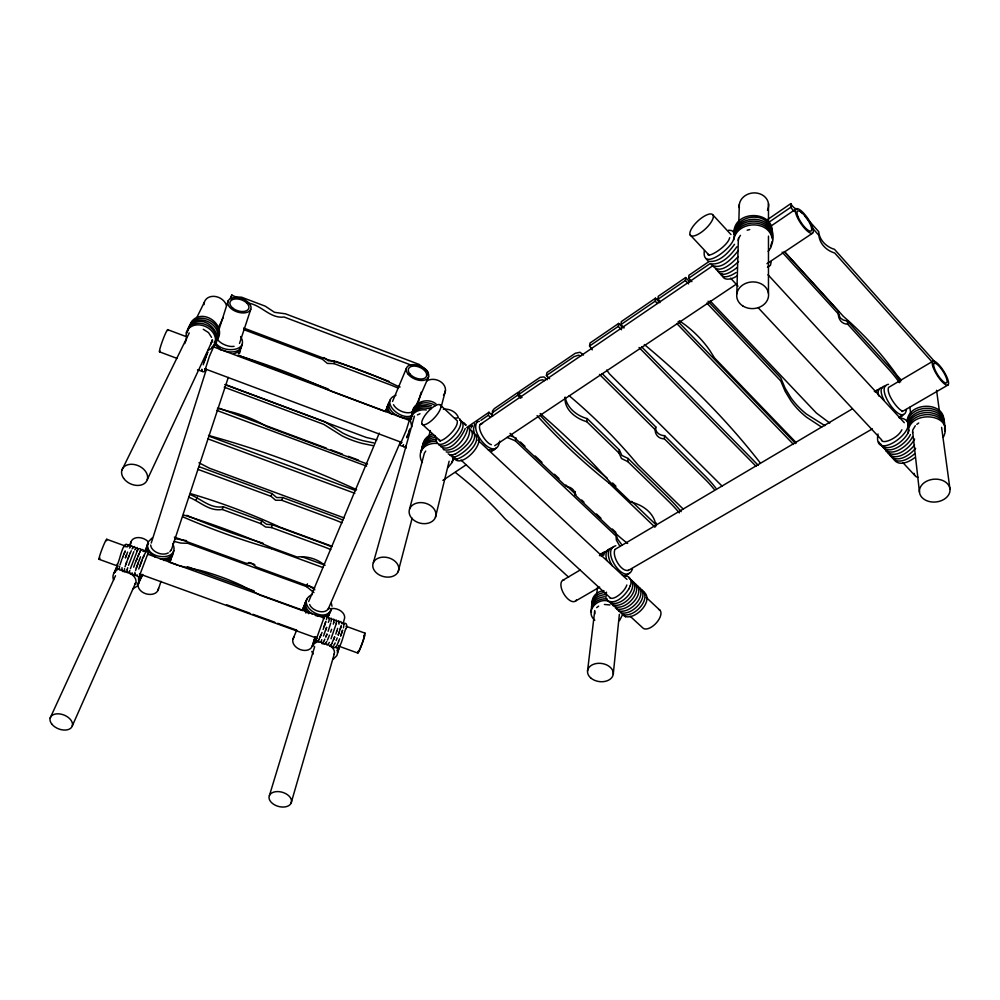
<?xml version="1.0" encoding="UTF-8"?>
<svg xmlns="http://www.w3.org/2000/svg" width="1000" height="1000" viewBox="0 0 1000 1000"><rect width="100%" height="100%" fill="white"/><g stroke="black" fill="none" stroke-linecap="round" stroke-linejoin="round"><path stroke-width="1.5" d="M768.462 293.312L768.475 236.112M768.475 222.2L768.487 203.65M318.125 640.325C317.587 643.675 322 642.275 321.737 639.65M147.825 554.212L323.925 617.888L316.537 638.587M335.637 646.675C339.85 654.812 344.325 630.363 346.012 628.462M341.8 623.538L340.887 621.525L338.888 622.513M137.075 574.812C136.613 577.987 140.688 576.825 140.75 574.338M138.338 549.6L137.088 547.475L134.637 549.925M137.062 584.175L140.338 580.075L140.188 573.862L147.65 554.212M140.975 550.562C141.488 547.2 137.075 548.612 137.125 551.213L137.45 550.562M143.488 551.475C144.012 548.1 139.55 549.538 139.775 552.188M132.025 572.975L132.912 574.987L134.95 573.975M135.7 548.65L134.45 546.512L131.988 548.962M405.55 446.3L406.35 447.975M119.125 568.312L120.05 570.337L121.862 569.625M422.337 447.6C422.375 440.95 428.688 436.1 434.938 435.55M422.887 445.562C422.925 440.412 426.838 436.087 431.55 434.425M116.938 565.825L117.2 569.237L119.6 568.413M421.262 451.613C421.337 443.888 429.562 438.825 436.712 439.538M421.788 449.65C421.825 442.987 428.15 438.137 434.412 437.587M736.812 293.875L738.375 238.388M738.8 222.975L739.312 204.475M411.287 416.65L411.45 419.025M499.663 441.112C496.55 462.863 469.425 433.212 477.038 422.175M707.75 253.9C707.175 259 727.862 246.337 729.7 237.662M691.9 281.65L688.675 278.25L688.888 275.312L708.962 261.562M338.663 649.025L336.9 655.537L333.15 659.338M337.6 652.925L337.225 649.925M338.125 651.1L337.75 648.1M688.612 283.875L685.4 280.487L685.612 277.55L658.25 296.3L657.962 299.262L660.113 301.488M907.138 421.525C907.8 401.125 947.075 400.875 943.662 422.812M908.188 433.263C907.275 409.363 955.487 412.375 943.363 437.188M912.55 432.812L912.775 429.95L915.3 425.75M714.125 489.288A138.15 104.275 7.4 0 0 705.275 479.425L664.312 438.787L664.562 435.662C659.912 435.7 654.638 432.088 655.763 426.925L602.1 373.562M656 525.1L656.175 522.975M385.825 411.538L387.425 406.5M467.788 427.962C465.988 438.025 455.05 452.587 443.812 449.725M655.763 426.925C653.512 432.887 657.95 439.087 664.312 438.787M314.3 639.688L314.988 636.825M146.962 546.312L148.6 551.875L155.438 557.225M313.712 641.575L315.788 636.638M944.112 423.45C945.088 403.725 911.625 403.675 907.562 421.175M150.7 545.05C150.875 551.112 161.663 556.587 168.325 552.888M457.325 421.863C457.688 429.188 442.062 442.775 439.438 440.4M838.45 312.625L838.575 311.337L784.188 251.525M838.575 311.337C837.262 317.475 840.788 324.188 847.663 324.15L888.913 369.487A164.8 128.988 0.2 0 1 899.45 382.688M657.337 303.4L655.188 301.163L655.475 298.2L621.337 321.587L620.962 324.562L624.212 327.875M613.263 674.125L619.362 614.375M171.337 557.863L170.787 560.538M171.95 556.013L169.875 561M173.162 552.362L172.025 556.812L168.325 560.775M173.75 550.575C173.4 557.263 165.487 559.763 159.825 558.587M627.788 461.613L628.125 458.488L621.85 455.425L619.35 449.938L587.2 418.6C576.862 415.812 567.175 408.05 565.138 397.1C563.787 409.35 575.95 418.738 586.763 421.675L619 453.05L621.5 458.537L627.788 461.613L668.612 501.362A176.287 130.363 9.9 0 1 679.338 512.863M329.012 613.15L328.688 615.887M329.787 611.362L328.188 616.475M201.863 369.212C200.7 374.062 207.25 371.062 206.188 368.738M327.962 617.425L328.237 614.938M471.375 427.85L472.375 425.363M619.9 546.275L616.388 540.125L615.712 532.225L612.312 529M619 453.05L619.35 449.938M587.55 671L594.763 610.55M596.613 595.05L597.537 587.3M141.463 575.588L139.775 580.712M303.15 609.45L305.438 602.762M944.538 429.212C947.712 408.387 912.212 407.1 908.025 425.387M944.825 431.287C948 410.438 912.45 409.15 908.25 427.45M592.263 349.837L589.55 346.037L618.263 326.413L618.638 323.438L623 327.863M239.875 351.062L239.375 353.713M240.65 348.75L240.138 351.388L238.312 353.825M241.375 346.525L239.288 351.425L233.55 354M242.113 344.312C241.425 353.013 229.488 353.113 223.412 350.475M187.338 332.775L187.812 329.312M188.287 330.062L188.612 327.675M189.125 328.338L189.462 325.962M189.975 326.625L190.312 324.25M214.237 346.438L214.275 344.588M586.763 421.675L587.2 418.6M211.35 342.7L211.988 339.963M627.638 543.438A161.863 126.375 0.9 0 1 615.475 533.175L574.85 494.712L575.312 491.587M589.55 346.037L590 343.05L618.638 323.438M907.8 423.325C912.025 406.95 941.513 405.387 944.638 423.113M345.938 628.75C347.837 627 346.538 620.962 343.812 624.3M549.6 378.675L546.4 375.55L546.95 372.55L575.262 353.275L580.025 352.262L583.488 355.05M302.712 608.775L304.075 606.15M304.262 604.925L303.913 607.65L305.925 613.05M603.663 555.337L604.562 552.4L608.387 549.963M338.425 646.838L338.55 646.012M217.387 338.488C221.275 324.237 199.112 313.163 190.025 324.812M218.188 336.763C222.087 322.512 199.95 311.462 190.875 323.1M215.075 343.462C218.95 329.162 196.713 318.075 187.6 329.738M215.85 341.8C219.725 327.512 197.512 316.438 188.412 328.1M211.637 342.438L210.575 344.363M615.363 535.4L515.3 440.8L515.9 437.738M125.075 546.875L125.3 545.725L125.525 546.4M331 610.413L329.075 614.562L326.812 616.613M453.4 457.788L452.35 462.238L447.738 467.75M492.088 416.413L491.6 414.475L493.125 412.113L517.6 395.238L518.212 392.225L494.288 408.65L492.425 410.988L492.5 413.075M522.025 397.463L518.837 394.4L519.45 391.375L540.15 377.325L543.975 376.925L547.35 379.75M632.45 568.837C625.925 587.875 599.513 550.125 615.825 545.75M331.112 621.725L331.35 618.288L329.038 618.538M141.962 576.237L140.588 578.888M142.762 574.412L141.387 577.062M138.787 583.587L138.525 577.975M135.738 582.75L135.05 583.962M480.875 420.363L488.3 415.275L488.975 412.25L492.775 415.85M116.538 567.3L116.25 570.3M312.05 646.838L313.275 642.412L316.8 638.7M114.038 572.863L116.2 568.45M610.962 603.775C621.938 611.413 642.8 589.05 631.438 580.087M630.163 585.975C632.525 581.712 630 574.925 624.375 576.075M767.875 266.363L767.525 267.262M145.238 551.788L146.525 547.263M148.1 542.1C142.6 559.9 181.762 562.5 172.638 543.513M148.212 554.525C147.85 543.45 140.25 563.875 140.1 565.3M334.087 654.25C335.55 651.087 333 647.663 329.875 645.725M339.712 645.562L338.475 650.075M435.438 517.325A13.6 10.312 14.3 0 0 419.225 502.663A13.6 10.312 14.3 0 0 412.9 519.412A13.6 10.312 14.3 0 0 435.438 517.325L449.15 461.2M606.475 592.175L605.875 597.837L607.463 600.55M316.025 637.85C313.863 641.2 318.6 643.075 319.225 639.113M400.662 441.5C398.25 443.988 401.8 448.45 403.575 444.663M326.375 619.612C328.4 616.538 324.012 614.4 323.275 618.162M333.713 622.663L333.825 619.188L331.512 619.438M398.162 571.737A13.25 9.725 15.1 0 0 383.162 557.137A13.25 9.725 15.1 0 0 376.037 572.525A13.25 9.725 15.1 0 0 398.162 571.737L412.137 518.225M441.15 407.113L445.462 390.588M336.312 623.612L336.413 620.125L334.087 620.375M339 624.2L338.738 620.8L336.425 621.625M341.262 625.413L340.25 629.312M343.462 627.837L344.113 623.188L341.962 622.762M409.562 509.038L424.35 453.225L425.737 451.05M428.738 436.625L430.337 430.588M134.913 572.337L134.85 575.462L136.875 575.562M129.85 570.5C128.463 572.2 130.387 575.675 132.175 573.362M336.4 623.263L331.037 638.75M127.287 569.188L127.163 572.675L129.537 572.413M436.062 437.938C435.938 457.275 467.463 427.638 459.65 418.725M122 567.663L121.988 570.8L124.375 570.538M124.537 568.575L124.513 571.725L126.9 571.45M333.3 624.15L333.8 622.312M117.375 564.263C119.588 561.812 123.162 538.7 128.162 545.513M119.375 567.087L119.688 566.438M614.675 550.237C612.288 557.238 621.788 572.525 628.425 570.25M882.688 387.788C878.075 386.8 877.362 392.887 878.75 395.988M116.838 566.175L117.45 563.975M328.338 622.35C329.7 620.775 329.575 614.987 326.575 617.65M427.738 374.925L428.363 372.7L426.425 369.888L418.963 364.35L285.413 313.8L274.525 312.337L265.225 306.163L241.625 297.225L236.513 296.95A12.062 9.725 26.4 0 1 232.6 295.462L231.863 295.038L230.375 298.2L231.112 298.637A12.1 9.725 26.4 0 0 231.863 299.025M885.612 386.062C878.062 385.875 881.762 396.425 884.112 400.262M373.375 562.625L414.438 416.163M417.788 404.212L421.138 392.262M127.2 569.538L127.725 567.7M601.25 556.462L603.413 552.362L606.3 551.413M291.087 803.175A11.513 7.338 16 0 0 277.55 791.575A11.513 7.338 16 0 0 272.175 803.2A11.513 7.338 16 0 0 291.087 803.175L334.3 653.838M342.938 623.962L344.237 619.487A10.237 7.275 16.2 0 0 341.037 611.125A10.237 7.275 16.2 0 0 329.925 608.775M591.45 607C592.275 600.725 598.763 597.2 604.538 596.788M269.425 795.525L314.65 646.725M734.013 230.45C736.9 209.125 775.238 211.163 772.113 233.9M733.95 232.4C735.588 222.488 746.1 216.35 755.638 217.2C768.6 217.587 775.675 231.425 772.212 243.2L770.775 247.65L768.2 251.438M733.888 234.35C736.737 215.325 769 213.713 772.262 233.225M734.262 234.8C738.275 216.812 769.175 216.262 772.262 235.1M772.212 241.312L770.775 245.763M340.863 626.9L338.288 635M733.763 238.075C736.637 219.013 768.988 217.425 772.275 236.975M733.713 239.95C736.587 220.863 768.988 219.288 772.275 238.863M738.225 240.338L738.9 238.188M622.537 614.75L619.462 620.675M330.7 623.2L328.1 631.3M151.25 543.025L206.412 369.237M219.15 329.137L228.113 300.912M230.925 297.962L231.863 295.038M119.987 564.9L121.713 559.75M125.062 566.737L126.8 561.587L125.962 564.4M313.938 592.625L306.575 586.625L307.475 583.85M130.387 568.663L137.287 550.887M135.575 570.55L138.05 563.45M203.238 364.8L206.125 356.5M158.088 590.2L161.012 581.337M171.25 550.312L228.287 377.438M239.5 343.45L250.712 309.462A12.1 7.05 18.7 0 0 236.238 297.525A12.1 7.05 18.7 0 0 231.238 308.7A12.1 7.05 18.7 0 0 250.712 309.462M336.85 631.163L337.65 628.375M324.175 626.562L325.85 621.45L323.125 629.487M128.5 565.325L133.812 551.663M204.05 361.863L204.8 359.725M133.7 567.2L134.662 564.45M136.237 568.125L138.287 562.425M138.763 569.038L139.738 566.287M340.65 635.85L342.612 630.175L340.775 635.9M330.588 632.2L331.637 629.275M335.812 634.1L336.725 631.125M409.05 431.312L409.8 429.188M409.188 431.362L409.938 429.237M338.175 634.95L339.212 632.025M608.075 601.013C597.112 597.888 584.562 611.525 594.812 620.225M243.988 329.688L322.337 359.212L327.362 363.425L333.913 363.575L334.85 360.938L328.312 360.8L323.988 357.537M326.538 627.425L324.4 633.263M325.613 630.4L326.662 627.463M465.25 428.45C461.987 436.575 450.562 453.1 440.8 446.675M188.812 497.2C199.788 501.3 209.175 511.712 222.213 509.462L260.763 523.625L265.55 527L271.4 527.525L272.4 524.788L322.325 543.138A148.025 102.85 17.5 0 1 331.662 546.812M197.775 469.312L271 496.312L275.65 500.262L281.788 500.288L282.775 497.562L333.425 516.25A115.675 82.6 17.5 0 1 342.863 520.087M909.2 430.087C906.287 440.6 885.7 456.037 878.975 442.038M122.075 558.763L122.938 556.85M127.163 560.612L128.012 558.688M205.175 358.65L207.638 352.163M135.025 563.462L139.938 551.85M139.863 566.337L140.95 563.387M260.763 523.625L261.775 520.887L223.3 506.75C210.3 509 200.925 498.612 189.975 494.513M271 496.312L272 493.587L198.938 466.637M407.825 434.575L408.775 432.45M878 434C871.938 466.613 930.013 421.775 899.025 417.688M141.337 562.413L142.088 560.45M136.263 560.562L137.025 558.612M138.412 562.463L139.425 559.487M122.812 556.8L125.075 551.163M125.35 557.725L127.613 552.075M125.475 557.762L126.613 554.837M206.537 355.4L207.775 352.225M127.888 558.638L129.037 555.712M128.4 557.712L130.15 553M322.038 632.413L320.012 637.388M323.462 636L324.525 633.312M325.825 636.862L326.887 634.175M325.938 636.912L327.013 634.212M406.587 437.713L407.413 435.625M407.125 436.712L407.962 434.625M329.5 635.112L327.463 640.088M331.9 643.325L334.588 636.962M333.65 639.7L334.712 637.013M336.125 640.6L337.2 637.913M338.612 641.5L339.688 638.812M704.338 250.662C701.35 272.475 732.887 247.262 733.7 238.65M222.213 509.462L223.3 506.75M139.55 559.538L140.538 556.775M124.075 553.913L125.2 551.2M320.85 635.062L319.262 638.75M292.987 639.012L296.613 630.375M308.675 601.575L379.263 433.125M392.537 401.45L406.413 368.325M184.737 343.587L185.938 340.763M196.125 499.888L197.275 497.188M338.488 641.45C338.025 643.112 335.475 650.537 333.212 646.688M143.188 557.737L144.188 555.438M328.338 608.75L399.513 444.038M416.85 403.938L428.6 376.725M138.125 555.9L139.125 553.6M130.275 553.05L131.275 550.75M72.312 725.875L136.075 581.838M626.825 585C625.062 591.025 615.575 599.375 610.75 598.3L461.025 460.075M474.7 423.762L473.512 429.062L474.162 432.612M607.15 600.337C615.5 605.6 624.85 595.438 628.837 588.875M628.763 589.05L630.275 585.712M50.163 718.05L115.487 575.725M129.075 546.138L131.012 541.912M324.862 639.15L324.225 640.537M147.3 479.588L212.625 340.087M218.562 327.413L223.188 317.55M331.875 643.7L329.85 646.087L328.237 644.388M334.387 644.225L334.2 644.925L335.163 642.875M329.425 642.425L327.25 645.138L325.65 643.45M324.188 640.913L322.188 643.312L320.588 641.612M326.825 641.488L324.663 644.2L323.062 642.513M121.85 470.238L189.25 332.962M196.125 318.962L204.375 302.15M126.925 547.125L128.675 544.85M129.462 548.05L131.55 545.638L133.188 547.337M493.888 449.575L491.45 451.675M496.225 448.013L493.8 450.112L488.25 449.837M452.95 460L451.662 462.238M331.7 608.95C324.425 625.9 293.263 602.85 312.425 594.475M117.675 565.1L115.7 569.125L115.412 572.125M328.725 607.875C325.913 615.212 312.025 611.125 309.662 604.513M339.137 647.938L337.413 650.375M339.688 646.05L338.15 648.325M138.387 584.012L139.925 579.075L139.3 576.225M302.05 610.237L303.363 607.863M420.838 451.925C423.312 445.513 430.675 442.8 437.1 443.45M312.6 644.45L316.25 640.512M312.038 646.263L313.55 643.962L318.612 641.137M385.163 411.05L386.488 408.738M147.662 543.675L146.4 548.112L146.8 551.15M146.962 545.7L148.525 543.4M145.225 551.237L146.775 548.938M412.05 413.6C415.275 406.562 424.4 404.888 431.1 407.45M411.062 417.088C413.65 411.325 420.487 409.075 426.388 409.95M413.062 410.037C416.938 401.75 428.5 400.975 435.487 405.625M599.45 555.638L601.237 553.587L603.475 552.875M768.037 266.95L770.462 265.312L771.162 261.975M903.3 414.325L901.912 416.337L899.562 416.875M899.587 417.362L900.35 416.037M172.613 555.025L168.725 559.125L163.8 560.462M910.438 434.513C906.438 443.787 887.113 457.8 881.012 444.225M912.487 436.737C908.487 446.025 889.15 459.988 883.062 446.413M914.625 439.062C909.887 447.987 895.325 460.138 885.95 451.125M901.9 429.762C898.25 437.95 883.363 444.387 881.475 440.35M932.8 361.25L888.538 387.45C886.012 393.65 897.337 409.125 902.412 411.138M411.688 415.125C414.975 408.225 424.012 406.675 430.637 409.188M875.5 391.863L876.938 389.9L879.312 389.425M390.15 399.988C384.012 410.913 401.025 420.062 410.375 417.912M389.25 402.125C385.925 406 388.4 411.587 391.863 414.438M388.363 404.263L386.962 406.887L387.575 412.188M739.15 237.338L740.45 235.362M169.825 551.75L170.912 550.138M409.087 419.588L411.463 418.1M315.212 638.525L313.7 640.825L313.488 645.987M734.513 244.312C728.675 252.4 719.75 262.6 708.763 261.375M736.825 246.825C731 254.913 722.062 265.113 711.075 263.85M738.363 250.487C732.788 257.625 721.012 271.375 711.2 264.575M148.238 541.875L152.05 538.062M307.013 599.113C302.962 604.325 307.238 611.3 312.275 614M306.3 600.837C303.038 604.825 305.163 610.712 308.775 613.688M329.825 612.85L325.012 616.025L318.625 616.312M115.237 570.4L117.537 568.337M216.75 339.6L214.275 342.038M214.4 344.637L211.925 347.088M333.587 645.987L331.6 646.938L330.7 645.275M625.575 576.087L626.85 574.55M629.225 573.175L625.462 575.7L622.463 575.262M405.8 446.438L403.963 447.15L402.8 445.725M202.037 370.188C200.212 372.512 199.2 368.862 197.512 369.888M143.112 551.312L144.762 550.262L145.988 551.5M189.225 326.45C204.5 309.188 231.262 340.062 207.925 350.363M914.538 445C909.175 451.938 896.025 461.912 888.1 453.413M915.638 448.3C910.263 454.837 897.575 463.812 890.125 455.588M738.213 256.562C733 262.162 720.5 274.8 713.238 266.325M214.237 343.025C230.812 329.062 204.488 306.212 191.725 321.388L186.188 332.612L186.363 339.625M596.663 607.625L598.638 606.15M738.625 261.5C733.562 266.15 721.888 276.988 715.662 268.9M914.675 453.688C909.2 458.775 898.238 465.075 892.163 457.762M137.463 585.975L132.738 588.925M413.8 410.788L412.262 411.987L416.95 406.788L420.325 405.238L427.8 404.725L431.562 405.712M737.438 267.25C732.9 270.788 722.6 278.575 717.95 271.35M916.812 424.375L918.713 422.975M213.2 346.85L213.85 346.238L209.363 356.45L204.925 370.337L204.625 369.075M767.975 219.288L790.85 203.6L791.287 204.412A15.1 12.962 -9.8 0 0 794.4 207.913L796.963 209.513M466.712 427.5L488.975 412.25M767.962 222.887L790.925 207.175L790.85 203.6M518.837 394.4L539.05 380.613L542.413 379.762L544.575 380.6M546.4 375.55L574.062 356.662L578.362 355.2L580.825 355.875M620.962 324.562L655.188 301.163M657.962 299.262L685.4 280.487M688.675 278.25L710.062 263.625M479.963 424.613L712.85 265.712M770.75 226.213L796.488 208.65M442.9 480.35L466.225 464.75M494.738 445.688L737.113 283.637M766.925 263.7L812.288 233.375A14.725 4.3 55.9 0 0 804.05 213.625A14.725 4.3 55.9 0 0 796.737 216.062A14.725 4.3 55.9 0 0 812.288 233.375M914.463 457.863C909.062 461.912 899.375 466.575 894.2 459.925M562.65 580.388L580.075 570.062M614.95 549.425L852.325 408.888M736.025 272.55C732.038 275.175 723.45 279.913 720.25 273.812M737.087 275.75C733.213 279.075 722.513 282.038 722.138 274.125M446.175 451.9C457.05 454.225 472.587 438.725 469.087 427.463M455.363 453.963C462.337 450.075 478.612 436.637 469.637 428.688M575.375 601.15L599.675 587.05M628.038 570.6L872.425 428.85M902.125 411.625L948.025 384.988M417.413 414.913L419.963 413.762M119.312 568.95C114.55 570.025 111.525 575.425 113.6 579.963M401.613 442.762L400.575 443.525L406.287 430.275L409.513 419.712L409.613 420.588M453.175 454.738L450.325 454.975L448.175 453.837M455.675 453.837L452.388 454.9M454.637 456.975C462.5 455 482.3 438.1 471.463 430.662M456.887 459.05C465.637 456.75 483.75 440.9 473.688 432.738M454.975 418.212L457.4 417.925M396.012 395.213C379.25 401.1 400.288 420.825 411.55 415.725M610.737 548.562C605.237 549.25 605.375 556.375 606.825 560.363M234.088 346.325C228.575 347.55 218.85 343.025 217.175 338.65M282.775 497.562L276.65 497.537L272 493.587M747.163 230.212L749.725 229.55M603.9 590.625C597.45 591.112 590.737 596.9 592.487 603.888M604.95 592.55C598.112 592.788 590.363 598.475 592.225 606.05M874.325 391.538L876.725 391.325M470.1 426.55L472.35 426.213M482.562 423.488C474.113 423.888 484.963 443.137 491.388 444.7M477.175 421.712L479.412 421.388M321.962 643.662L324.688 643.85M272.4 524.788L266.55 524.263L261.775 520.887M604.775 594.712C598.05 594.938 590.225 600.413 591.925 607.95M450.012 455.175L453 457.025M452.4 457.638L455.25 459.1M452.575 457.05L455.037 456.962M454.812 459.113L457.287 459.025M475.475 434.837C488.713 440.55 460.525 470.538 453.9 457.7M613.475 547.15C604.7 548.7 609.1 561.225 612.388 565.9M459.637 420.025C472.113 425.938 446.95 452.537 438.537 444.6M436.2 441.488C425.163 439.7 415.85 453.1 422.4 462.463M606.975 598.913C599.338 597.962 589.45 603.638 591.45 612.388M604.362 604.45L609.85 604.963M728.65 230.188L731.85 230.625L733.925 232.525M186.562 540.662L175.263 538.7M122.587 571.462C128.512 570.837 135.85 576.3 135.975 580.837M900.662 381.838A164.4 128.85 0.1 0 0 888.625 366.35L847.45 321.1L843.275 320.012L840.3 317.938L838.5 313.837M373.75 442.925L363.137 440.712A84.725 68.037 18.1 0 1 343.05 433.212L324.688 421.675L225.375 384.562M372.925 445.65L362.275 443.425A84.913 68.088 18 0 1 342.15 435.913L323.75 424.35L224.225 387.175M179.2 565.775L200.45 570.462A164.838 109.712 19.5 0 1 241.15 585.262L260.325 595.262L302.613 610.638M888.538 384.325C873.025 386.35 903.188 429.487 906.425 409.575M376.825 439.913L366.35 437.475L224.95 384.625M623.188 614.663C634.475 617.663 652.362 598.6 641.637 589.625M625.2 616.525C636.512 619.738 654.85 599.8 643.275 591.4M617.05 609C628.3 611.925 646.213 592.913 635.55 583.925M619.163 610.95C630.425 613.9 648.325 594.875 637.65 585.887M621.175 612.812C632.45 615.788 650.35 596.737 639.65 587.762M629.062 578.112C641.287 586.5 619.925 609.725 608.938 601.912M315.363 615.462L317.538 616.025M464.55 424.2L466.388 425.025M462.312 422.1L464.5 423.175L465.387 425.05M174.1 541.413L180.787 543.075L187.787 543.3L306.575 586.625M515.3 440.8L507.125 437.438M187.325 566.663L254.175 590.962M106.725 539.275L125.812 546.213M345.962 626.237L365.037 633.175M169.288 562.175L177.775 565.262M226.55 604.75L249.938 613.225M252.862 614.288L274.788 622.238M277.712 623.3L296.712 630.175M99.075 559.3L118.075 566.188M140.013 574.125L316.887 638.212M338.812 646.162L357.812 653.05M248.925 562.475L254.775 564.612M174.375 537.1L245.938 563.212L251.775 563.462L256.35 567.013L305.338 584.888A134.2 101.45 17.5 0 0 314.688 588.013M332.113 546.3L279.825 527.1A416.65 261.413 19.4 0 0 190.6 493.65M271.4 527.525L321.438 545.9A148.3 102.875 17.5 0 1 330.788 549.587M301.712 556.675L325.112 565.25M271.488 548.713L322.775 567.5M344.175 517.938L209.587 468.275L198.962 462.788M281.788 500.288L332.55 519.012A115.9 82.638 17.5 0 1 342 522.85M208.837 436.112L355.712 490.562M207.675 438.775L354.862 493.312M219.475 408.325L326.312 448.113M330.7 449.75L342.413 454.1M348.263 456.287L358.512 460.1M217.463 408.25L229.812 411.562A100.825 74.463 21.6 0 1 260.188 422.863L267.312 426.812L367.525 464.125M216.7 410.363L366.6 466.15M159.45 351.812L176.975 358.375M204.713 368.75L401.825 442.488M336.287 361.475L389.113 381.4M243.65 328.038L326.525 359.275A307.125 219.137 18.4 0 1 397.312 385.962L400.087 387.013M333.913 363.575L388.288 384.075A136.4 103.725 17.5 0 1 398.425 388.25M239.438 355.675L328.312 389.038M167.913 329.75L185.4 336.312M213.088 346.712L409.837 420.575M219.462 349.3L222.125 350.3M385.35 411.575L332.1 391.587A484.85 318.825 19.8 0 0 237.9 355.425M247.125 303.038C260.938 304 269.713 318.938 284.075 317.013L412.175 365.475M510.288 435.65L513.013 436.775M203.275 329.275L208.562 332.638L211.562 337.362M824.9 425.675L806.413 414.038A104.475 83.238 -7.2 0 1 790.85 397.675L785.113 388.2L780.763 377.887L708.062 301.225M435.962 403.812C426.5 396.375 409.65 403.625 412.537 416.525M821.637 427.125L806.5 417.175A104.75 83.35 -7.2 0 1 790.913 400.8L785.15 391.312L780.788 380.988L706.838 303.075M633.45 581.962C644.65 591.05 624 613.275 612.987 605.638M314.825 589.825L309.15 585.588M610.75 598.3L609.763 597.663M615.337 607.888L617.362 609.2M617.45 609.837L619.475 611.15M621.487 613.013L619.237 611.4M621.475 613.538L623.5 614.875M623.488 615.4L625.513 616.725M679.312 320.712L685.088 324.837A122.35 99.012 6.5 0 1 709.862 350.562L714.45 357.875L796.325 442.825M219.95 348.85L214.7 344.425M323.675 564.425C316.275 558.462 306.45 555.95 297.05 557.025L271.837 547.788A526.112 313.15 19.1 0 0 183.55 514.975M829.762 423.05L816.388 413.038L710.138 300.9M906.637 420.65L908.763 422.537M568.587 577.163L504.837 518.663A331.087 229.338 18.5 0 0 455.337 472.45M422.163 424.2L440.45 441.075M630.163 616.25L642.738 627.863A12.325 6.238 -46.7 0 0 656.675 622.537A12.325 6.238 -46.7 0 0 658.575 609.388M440.412 405.087A13.225 4.45 -47.2 0 1 429.3 422.375A13.225 4.45 -47.2 0 1 424.212 416.538A13.225 4.45 -47.2 0 1 440.412 405.087L457.475 421.037M477.95 440.175L626.987 579.438M646.325 597.513L659.975 610.275M707.95 260.938L706.2 258.8M520.438 442.025L524.975 446.325M535.188 455.988L541.987 462.425M554.462 474.237L559 478.537M565.812 484.975L576.013 494.637M581.688 500.012L583.962 502.163M596.438 513.962L600.975 518.263M510.037 433.387L566.1 486.438C570.438 486.725 575.3 489.875 574.85 494.712M488.3 415.275L490.213 417.075M517.6 395.238L520.788 398.3M608.85 482.887L655 527.225M612.587 482.987L615.962 486.238M631.675 501.35L656.388 525.112M683.263 509.113L637.9 464.837A504.787 348.162 18.9 0 0 569.212 395.75M628.125 458.488L668.85 498.188A175.888 130.275 9.9 0 1 681.175 511.65M393.488 404.675C396.262 410.163 406.538 414.85 412.512 411.825L410.3 420.15L411.875 426.875M599.487 374.412L655.487 430.025M722.138 486.175L609.412 373.825L606.7 370.037M664.562 435.662L705.4 476.262A137.838 104.2 7.4 0 1 715.863 488.15M641.55 346.712L758.3 465.35M618.263 326.413L621.538 329.738M639.038 347.5L756.087 466.312M130.1 544.925L130.675 546.425M139.425 573.975L139.938 574.587M655.475 298.2L659.788 302.675M678.112 321.675L795.588 443.512M676.787 323.55L793.487 444.438M685.612 277.55L689.9 282.062M621.912 544.85L617.65 539.125L616.1 534.637M690.113 234.85L709.275 255.362M730.562 278.15L738.012 286.137M758.238 307.787L881.725 439.975M903.012 462.762L914.712 475.3M713.05 215.1A15.2 5.463 -42.8 0 1 698.2 234.237A15.2 5.463 -42.8 0 1 693.55 225.7A15.2 5.463 -42.8 0 1 713.05 215.1L731.012 234.6M768 274.75L904.312 422.713M784.663 251.812L843.363 316.375A368 281.525 8.4 0 1 897.038 375.4L901.162 379.938M782.125 252.15L838.763 314.375M800.025 210.725L802.1 213.05M805.212 216.537L818.688 231.625C819.463 240.225 826.438 247 834.488 249.325L936.175 363.3M812.613 228.287L818.85 235.275C819.638 243.9 826.637 250.675 834.7 253.012L932.95 362.938M215.25 341.975C220.487 353.55 250.138 352.262 240.613 336.562M443.462 449.487L443.05 448.75M790.925 207.175L791.363 208A15.15 12.988 -9.7 0 0 794.488 211.5M324.175 618.6L323.925 618.288M313.087 654.112L311.825 651.425M439.25 439.513L439.688 440.737M331.362 603.4L332.025 606.225M655.913 526.163C654.712 513.25 642.675 504.712 630.862 502.088L610.087 482.113A642.087 417.6 20.8 0 0 540.2 413.537M936.575 390.3L939.513 411.95M941.612 427.413L950 489.25A15.337 11.425 -5.3 0 1 927.925 501.15A15.337 11.425 -5.3 0 1 926.263 481.413A15.337 11.425 -5.3 0 1 950 489.25M909.925 407.238L910.612 413.413M912.7 431.925L919.463 492.075M594.65 611.587L594.825 613.913M847.45 321.1L847.663 324.15M160.287 351.163A11.9 1.087 -69.7 0 1 162.625 340.487A11.9 1.087 -69.7 0 1 167.887 330.588M426.55 381.025A11.575 9.325 15.2 0 1 441.662 382.475A11.575 9.325 15.2 0 1 443.5 395.012M100.025 558.038A10.725 0.862 -69 0 1 99.787 555.575A10.725 0.862 -69 0 1 104.712 542.675A10.725 0.862 -69 0 1 106.625 540.75M364.7 633.425A10.575 0.875 -70.1 0 1 361.75 644.775A10.575 0.875 -70.1 0 1 357.912 651.5M364.45 635.325A8.637 0.712 -70.1 0 1 361.688 644.463A8.637 0.712 -70.1 0 1 358.475 651.225M363.65 635.938A8.637 0.712 -70.1 0 1 364.1 635.188M204.037 304.637A11.85 9.425 26.5 0 1 213.812 296.337A11.85 9.425 26.5 0 1 226.438 305.425M158.512 588.3A10.425 7.475 16.1 0 1 147.938 594.263A10.425 7.475 16.1 0 1 138.062 585.025M311.35 647.712A10.25 7.425 22.7 0 1 297.962 648.487A10.25 7.425 22.7 0 1 293.9 637.3M271.488 548.725A685.462 632.612 35.8 0 1 182.925 516.888M262.925 543.15A683.7 631.45 36 0 1 186.713 515.325M208.512 435.438A582.638 354.988 18.6 0 1 356.587 489.7M130.787 543.85A10.425 7.35 22.6 0 1 136.588 537.7A10.425 7.35 22.6 0 1 147.625 541.15M608.837 482.887A966.875 756.912 -32.3 0 1 537.075 415.625M607.125 478.075A963.612 754.912 -32.4 0 1 540.375 415.575M644.338 344.538A706.938 470.35 19.6 0 1 760.312 462.987M576.438 599.913A12.175 6 59.3 0 1 564 594.15A12.175 6 59.3 0 1 564.15 579.888M918.188 477.388A14.062 7.512 -39.3 0 1 914.075 473.35M443.338 409.2A12.663 10.062 14.2 0 1 458.55 418.025M739.338 207.8A14.725 12.75 -6.5 0 1 755.825 192.95A14.725 12.75 -6.5 0 1 767.45 210.238M123.575 478.225A13.587 9.862 24.3 0 0 146.125 481.875A13.587 9.862 24.3 0 0 134.088 464.487A13.587 9.862 24.3 0 0 123.575 478.225M232.725 308.05A9.887 5.763 18.7 0 0 248.65 308.688A9.887 5.763 18.7 0 0 236.838 298.925A9.887 5.763 18.7 0 0 232.725 308.05M408.312 374.412A11.887 6.975 23.2 0 0 427.738 378.338A11.887 6.975 23.2 0 0 416.438 364.95A11.887 6.975 23.2 0 0 408.312 374.412M409.988 374.05A9.712 5.7 23.2 0 0 425.863 377.275A9.712 5.7 23.2 0 0 416.65 366.337A9.712 5.7 23.2 0 0 409.988 374.05M51.887 724.188A11.762 7.438 21.4 0 0 71.375 727.588A11.762 7.438 21.4 0 0 60.475 714.038A11.762 7.438 21.4 0 0 51.887 724.188M932.837 366.463A14.112 3.875 57.7 0 0 946.975 385.213A14.112 3.875 57.7 0 0 941.363 367.738A14.112 3.875 57.7 0 0 932.837 366.463M934.212 367.663A11.525 3.162 57.7 0 0 945.775 383A11.525 3.162 57.7 0 0 941.2 368.725A11.525 3.162 57.7 0 0 934.212 367.663M798.125 216.95A12.025 3.513 55.9 0 0 810.837 231.112A12.025 3.513 55.9 0 0 804.125 214.988A12.025 3.513 55.9 0 0 798.125 216.95M590.588 677.8A12.95 9.137 7.8 0 0 612.55 676.413A12.95 9.137 7.8 0 0 598.075 663.325A12.95 9.137 7.8 0 0 590.588 677.8M742.862 305.975A15.95 13.338 -3.3 0 0 768.438 296.812A15.95 13.338 -3.3 0 0 746.612 283.012A15.95 13.338 -3.3 0 0 742.862 305.975"/></g></svg>
